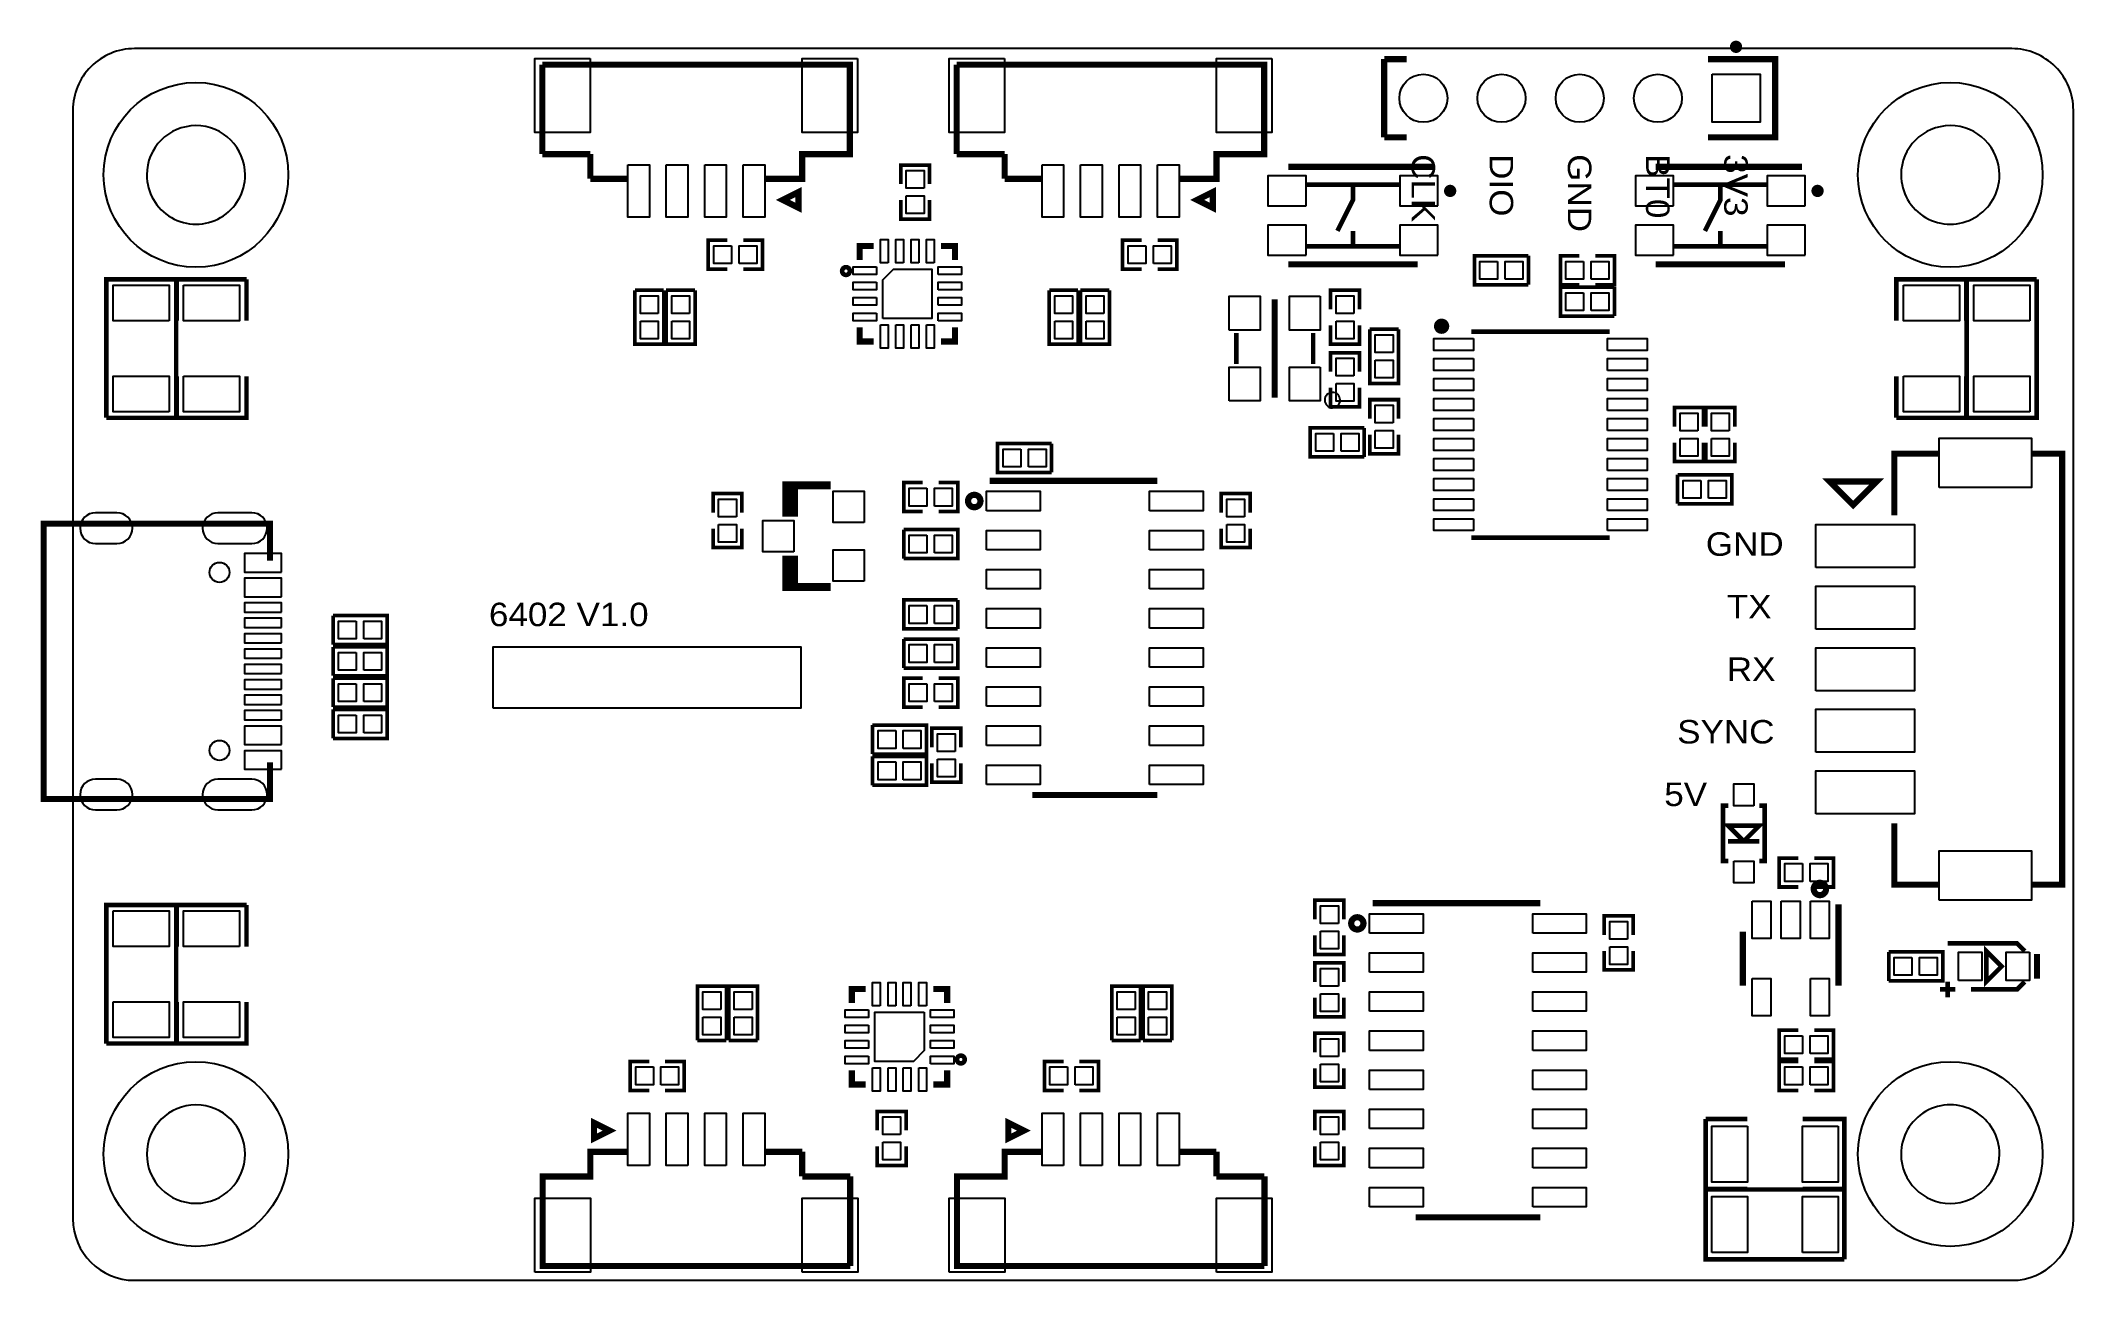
# Model space of a CAD drawing. Extents: x -5 to 61, y -4.1 to 36.2.
import ezdxf

# ---------------------------------------------------------------- set-up
doc = ezdxf.new("R2010")
doc.units = 0
for name, color, linetype in [('OUTLINE', 7, 'CONTINUOUS'), ('SILKSCREEN_BOTTOM', 230, 'CONTINUOUS'), ('SILKSCREEN_TOP', 7, 'CONTINUOUS'), ('SOLDERMASK_BOTTOM', 94, 'CONTINUOUS'), ('SOLDERMASK_TOP', 94, 'CONTINUOUS')]:
    doc.layers.add(name, color=color, linetype=linetype)

msp = doc.modelspace()

# ---------------------------------------------------------------- linework, layer by layer
at = {"layer": 'OUTLINE'}
for points in [[(-1.99898, 35.90036, 0.414351), (-3.99796, 33.89884), (-3.99796, -2.10058, 0.414048), (-1.99898, -4.09956), (59.00166, -4.09956, 0.413995), (61.00064, -2.10058), (61.00064, 33.89884, 0.414298), (59.00166, 35.90036)], [(1.6002, 31.8008, 1), (-1.59806, 31.79929, 1)], [(58.60034, 31.8008, 1), (55.4018, 31.79929, 1)], [(1.6002, 0, 1), (-1.59806, 0.00009, 1)], [(58.60034, 0, 1), (55.4018, 0.00009, 1)]]:
    msp.add_lwpolyline(points, format="xyb", close=True, dxfattribs=at)
at = {"layer": 'SILKSCREEN_BOTTOM'}
for points, const_width in [([(40.25138, 32.06496), (35.49142, 32.06496)], 0.20066), ([(52.18938, 32.06496), (47.42942, 32.06496)], 0.20066), ([(36.09086, 31.48076), (39.09314, 31.48076)], 0.14986), ([(37.592, 31.48076), (37.592, 30.98038), (37.09162, 29.97962)], 0.14986), ([(48.02886, 31.48076), (51.03114, 31.48076)], 0.14986), ([(49.53, 31.48076), (49.53, 30.98038), (49.02962, 29.97962)], 0.14986), ([(37.592, 29.47924), (37.592, 29.97962)], 0.14986), ([(49.53, 29.47924), (49.53, 29.97962)], 0.14986), ([(36.09086, 29.47924), (39.09314, 29.47924)], 0.14986), ([(48.02886, 29.47924), (51.03114, 29.47924)], 0.14986), ([(39.69258, 28.89504), (35.49142, 28.89504)], 0.20066), ([(51.63058, 28.89504), (47.42942, 28.89504)], 0.20066), ([(-4.94538, 12.72794), (-4.94538, 20.4724), (1.09474, 20.4724)], 0.20066), ([(2.40538, 19.27606), (2.40538, 20.4724), (1.09474, 20.4724)], 0.20066), ([(-3.63474, 11.5316), (-4.94538, 11.5316), (-4.94538, 12.72794)], 0.20066), ([(-3.63474, 11.5316), (2.40538, 11.5316), (2.40538, 12.72794)], 0.20066)]:
    msp.add_lwpolyline(points, dxfattribs=dict(at, const_width=const_width))
at = {"layer": 'SILKSCREEN_BOTTOM', "const_width": 0.20066}
for points in [[(40.85082, 31.2801, 0.998991), (40.6527, 31.2801, 1.00101), (40.85082, 31.2801)], [(52.78882, 31.2801, 0.998991), (52.5907, 31.2801, 1.00101), (52.78882, 31.2801)]]:
    msp.add_lwpolyline(points, format="xyb", dxfattribs=at)
at = {"layer": 'SILKSCREEN_TOP'}
for points, const_width in [([(50.1396, 35.95878, 0.999495), (49.94148, 35.96132, 1.000505), (50.1396, 35.95878)], 0.20066), ([(21.2471, 28.67914, 1.000984), (20.99564, 28.6766, 0.999017), (21.2471, 28.67914)], 0.14986), ([(40.59682, 26.8859, 1.000812), (40.35044, 26.8859, 0.999189), (40.59682, 26.8859)], 0.24892), ([(25.49144, 21.209, 1), (25.08758, 21.209, 1), (25.49144, 21.209)], 0.20066), ([(52.96662, 8.6106, 0.997014), (52.5653, 8.6106, 1.002995), (52.96662, 8.6106)], 0.20066), ([(37.9349, 7.493, 1), (37.53612, 7.493, 1), (37.9349, 7.493)], 0.20066), ([(24.97836, 3.07086, 0.998916), (24.7269, 3.0734, 1.001085), (24.97836, 3.07086)], 0.14986)]:
    msp.add_lwpolyline(points, format="xyb", dxfattribs=dict(at, const_width=const_width))
for points, const_width in [([(18.48104, 31.6738), (19.6977, 31.6738), (19.6977, 32.47644), (21.2471, 32.47644), (21.2471, 35.3822), (11.25474, 35.3822)], 0.20066), ([(11.25474, 35.3822), (11.25474, 32.47644)], 0.20066), ([(31.94304, 31.6738), (33.1597, 31.6738), (33.1597, 32.47644), (34.7091, 32.47644), (34.7091, 35.3822), (24.71674, 35.3822)], 0.20066), ([(24.71674, 35.3822), (24.71674, 32.47644)], 0.20066), ([(39.33952, 35.56), (38.61054, 35.56)], 0.20066), ([(38.61054, 35.56), (38.61054, 33.02)], 0.20066), ([(49.13122, 35.56), (51.31054, 35.56), (51.31054, 33.02), (49.13122, 33.02)], 0.20066), ([(38.61054, 33.02), (39.33952, 33.02)], 0.20066), ([(11.25474, 32.47644), (12.8143, 32.47644)], 0.20066), ([(12.8143, 32.47644), (12.8143, 31.6738)], 0.20066), ([(24.71674, 32.47644), (26.2763, 32.47644)], 0.20066), ([(26.2763, 32.47644), (26.2763, 31.6738)], 0.20066), ([(12.8143, 31.6738), (14.03096, 31.6738)], 0.20066), ([(23.8379, 31.50108), (23.8379, 32.12084), (22.8981, 32.12084), (22.8981, 31.50108)], 0.11938), ([(26.2763, 31.6738), (27.49296, 31.6738)], 0.20066), ([(19.07032, 30.988), (19.57832, 30.734), (19.57832, 31.242), (19.07032, 30.988)], 0.20066), ([(23.8379, 30.98292), (23.8379, 30.36316), (22.8981, 30.36316), (22.8981, 30.98292)], 0.11938), ([(32.53232, 30.988), (33.04032, 30.734), (33.04032, 31.242), (32.53232, 30.988)], 0.20066), ([(17.26692, 29.6799), (16.64716, 29.6799), (16.64716, 28.7401), (17.26692, 28.7401)], 0.11938), ([(17.78508, 29.6799), (18.40484, 29.6799), (18.40484, 28.7401), (17.78508, 28.7401)], 0.11938), ([(30.72892, 29.6799), (30.10916, 29.6799), (30.10916, 28.7401), (30.72892, 28.7401)], 0.11938), ([(31.24708, 29.6799), (31.86684, 29.6799), (31.86684, 28.7401), (31.24708, 28.7401)], 0.11938), ([(21.5646, 29.03474), (21.5646, 29.4894), (22.01926, 29.4894)], 0.20066), ([(24.6634, 29.03474), (24.6634, 29.4894), (24.20874, 29.4894)], 0.20066), ([(43.29684, 28.2321), (41.53916, 28.2321), (41.53916, 29.1719), (43.29684, 29.1719)], 0.11938), ([(43.29684, 28.2321), (43.29684, 29.1719)], 0.11938), ([(44.95292, 29.1719), (44.33316, 29.1719), (44.33316, 28.2321), (44.95292, 28.2321)], 0.11938), ([(45.47108, 29.1719), (46.09084, 29.1719), (46.09084, 28.2321), (45.47108, 28.2321)], 0.11938), ([(-2.91338, 23.91156), (-2.91338, 28.41244), (-0.64262, 28.41244)], 0.14986), ([(-0.64262, 28.41244), (-0.64262, 23.91156), (-2.91338, 23.91156)], 0.14986), ([(-0.62738, 27.06116), (-0.62738, 28.41244), (1.64338, 28.41244)], 0.14986), ([(1.64338, 27.06116), (1.64338, 28.41244)], 0.14986), ([(55.25262, 27.06116), (55.25262, 28.41244), (57.52338, 28.41244)], 0.14986), ([(57.52338, 27.06116), (57.52338, 28.41244)], 0.14986), ([(57.53862, 23.91156), (57.53862, 28.41244), (59.80938, 28.41244)], 0.14986), ([(59.80938, 28.41244), (59.80938, 23.91156), (57.53862, 23.91156)], 0.14986), ([(15.2019, 28.05684), (14.2621, 28.05684)], 0.11938), ([(15.2019, 28.05684), (15.2019, 26.29916), (14.2621, 26.29916), (14.2621, 28.05684)], 0.11938), ([(16.2179, 28.05684), (15.2781, 28.05684)], 0.11938), ([(16.2179, 28.05684), (16.2179, 26.29916), (15.2781, 26.29916), (15.2781, 28.05684)], 0.11938), ([(28.6639, 28.05684), (27.7241, 28.05684)], 0.11938), ([(28.6639, 28.05684), (28.6639, 26.29916), (27.7241, 26.29916), (27.7241, 28.05684)], 0.11938), ([(29.6799, 28.05684), (28.7401, 28.05684)], 0.11938), ([(29.6799, 28.05684), (29.6799, 26.29916), (28.7401, 26.29916), (28.7401, 28.05684)], 0.11938), ([(35.052, 27.7622), (35.052, 24.5618)], 0.20066), ([(37.8079, 27.43708), (37.8079, 28.05684), (36.8681, 28.05684), (36.8681, 27.43708)], 0.11938), ([(46.09084, 27.2161), (44.33316, 27.2161), (44.33316, 28.1559), (46.09084, 28.1559)], 0.11938), ([(46.09084, 27.2161), (46.09084, 28.1559)], 0.11938), ([(21.5646, 26.84526), (21.5646, 26.3906), (22.01926, 26.3906)], 0.20066), ([(24.6634, 26.84526), (24.6634, 26.3906), (24.20874, 26.3906)], 0.20066), ([(33.80232, 25.66162), (33.80232, 26.66238)], 0.14986), ([(36.30168, 25.66162), (36.30168, 26.66238)], 0.14986), ([(37.8079, 26.91892), (37.8079, 26.29916), (36.8681, 26.29916), (36.8681, 26.91892)], 0.11938), ([(39.0779, 26.78684), (38.1381, 26.78684)], 0.11938), ([(39.0779, 26.78684), (39.0779, 25.02916), (38.1381, 25.02916), (38.1381, 26.78684)], 0.11938), ([(41.43756, 26.71318), (45.93844, 26.71318)], 0.14986), ([(36.8681, 25.40508), (36.8681, 26.02484), (37.8079, 26.02484), (37.8079, 25.40508)], 0.11938), ([(1.64338, 25.26284), (1.64338, 23.91156), (-0.62738, 23.91156)], 0.14986), ([(-0.62738, 25.26284), (-0.62738, 23.91156)], 0.14986), ([(57.52338, 25.26284), (57.52338, 23.91156), (55.25262, 23.91156)], 0.14986), ([(55.25262, 25.26284), (55.25262, 23.91156)], 0.14986), ([(36.8681, 24.88692), (36.8681, 24.26716), (37.8079, 24.26716), (37.8079, 24.88692)], 0.11938), ([(39.0779, 23.88108), (39.0779, 24.50084), (38.1381, 24.50084), (38.1381, 23.88108)], 0.11938), ([(48.0441, 23.62708), (48.0441, 24.24684), (48.9839, 24.24684), (48.9839, 23.62708)], 0.11938), ([(49.0601, 23.62708), (49.0601, 24.24684), (49.9999, 24.24684), (49.9999, 23.62708)], 0.11938), ([(27.80284, 22.1361), (26.04516, 22.1361), (26.04516, 23.0759), (27.80284, 23.0759)], 0.11938), ([(27.80284, 22.1361), (27.80284, 23.0759)], 0.11938), ([(37.96284, 22.6441), (36.20516, 22.6441), (36.20516, 23.5839), (37.96284, 23.5839)], 0.11938), ([(37.96284, 22.6441), (37.96284, 23.5839)], 0.11938), ([(39.0779, 23.36292), (39.0779, 22.74316), (38.1381, 22.74316), (38.1381, 23.36292)], 0.11938), ([(48.0441, 23.10892), (48.0441, 22.48916), (48.9839, 22.48916), (48.9839, 23.10892)], 0.11938), ([(49.0601, 23.10892), (49.0601, 22.48916), (49.9999, 22.48916), (49.9999, 23.10892)], 0.11938), ([(56.63692, 22.74824), (55.18658, 22.74824), (55.18658, 20.74926)], 0.20066), ([(59.63666, 8.74776), (60.63742, 8.74776), (60.63742, 22.74824), (59.63666, 22.74824)], 0.20066), ([(19.431, 21.717), (19.431, 20.828), (19.177, 20.828), (19.177, 21.717), (20.6248, 21.717)], 0.254), ([(23.61692, 21.8059), (22.99716, 21.8059), (22.99716, 20.8661), (23.61692, 20.8661)], 0.11938), ([(24.13508, 21.8059), (24.75484, 21.8059), (24.75484, 20.8661), (24.13508, 20.8661)], 0.11938), ([(25.79116, 21.86432), (31.23946, 21.86432)], 0.20066), ([(48.14316, 22.0599), (48.14316, 21.1201)], 0.11938), ([(48.14316, 22.0599), (49.90084, 22.0599), (49.90084, 21.1201), (48.14316, 21.1201)], 0.11938), ([(53.848, 21.082), (54.61, 21.844), (53.086, 21.844), (53.848, 21.082)], 0.20066), ([(17.7419, 20.83308), (17.7419, 21.45284), (16.8021, 21.45284), (16.8021, 20.83308)], 0.11938), ([(33.3121, 20.83308), (33.3121, 21.45284), (34.2519, 21.45284), (34.2519, 20.83308)], 0.11938), ([(17.7419, 20.31492), (17.7419, 19.69516), (16.8021, 19.69516), (16.8021, 20.31492)], 0.11938), ([(22.99716, 20.2819), (22.99716, 19.3421)], 0.11938), ([(22.99716, 20.2819), (24.75484, 20.2819), (24.75484, 19.3421), (22.99716, 19.3421)], 0.11938), ([(33.3121, 20.31492), (33.3121, 19.69516), (34.2519, 19.69516), (34.2519, 20.31492)], 0.11938), ([(41.43756, 20.02282), (45.93844, 20.02282)], 0.14986), ([(19.431, 18.415), (19.431, 19.304), (19.177, 19.304), (19.177, 18.415), (20.6248, 18.415)], 0.254), ([(24.75484, 17.0561), (22.99716, 17.0561), (22.99716, 17.9959), (24.75484, 17.9959)], 0.11938), ([(24.75484, 17.0561), (24.75484, 17.9959)], 0.11938), ([(4.45516, 17.4879), (4.45516, 16.5481)], 0.11938), ([(4.45516, 17.4879), (6.21284, 17.4879), (6.21284, 16.5481), (4.45516, 16.5481)], 0.11938), ([(4.45516, 16.4719), (4.45516, 15.5321)], 0.11938), ([(4.45516, 16.4719), (6.21284, 16.4719), (6.21284, 15.5321), (4.45516, 15.5321)], 0.11938), ([(22.99716, 16.7259), (22.99716, 15.7861)], 0.11938), ([(22.99716, 16.7259), (24.75484, 16.7259), (24.75484, 15.7861), (22.99716, 15.7861)], 0.11938), ([(4.45516, 15.4559), (4.45516, 14.5161)], 0.11938), ([(4.45516, 15.4559), (6.21284, 15.4559), (6.21284, 14.5161), (4.45516, 14.5161)], 0.11938), ([(23.61692, 15.4559), (22.99716, 15.4559), (22.99716, 14.5161), (23.61692, 14.5161)], 0.11938), ([(24.13508, 15.4559), (24.75484, 15.4559), (24.75484, 14.5161), (24.13508, 14.5161)], 0.11938), ([(4.45516, 14.4399), (4.45516, 13.5001)], 0.11938), ([(4.45516, 14.4399), (6.21284, 14.4399), (6.21284, 13.5001), (4.45516, 13.5001)], 0.11938), ([(21.98116, 13.9319), (21.98116, 12.9921)], 0.11938), ([(21.98116, 13.9319), (23.73884, 13.9319), (23.73884, 12.9921), (21.98116, 12.9921)], 0.11938), ([(23.9141, 13.21308), (23.9141, 13.83284), (24.8539, 13.83284), (24.8539, 13.21308)], 0.11938), ([(21.98116, 12.9159), (21.98116, 11.9761)], 0.11938), ([(21.98116, 12.9159), (23.73884, 12.9159), (23.73884, 11.9761), (21.98116, 11.9761)], 0.11938), ([(23.9141, 12.69492), (23.9141, 12.07516), (24.8539, 12.07516), (24.8539, 12.69492)], 0.11938), ([(27.18054, 11.66368), (31.23946, 11.66368)], 0.20066), ([(49.78654, 11.31316), (49.61636, 11.31316), (49.61636, 9.51484), (49.78654, 9.51484)], 0.14986), ([(50.79746, 11.31316), (50.96764, 11.31316), (50.96764, 9.51484), (50.79746, 9.51484)], 0.14986), ([(50.8, 10.16), (50.292, 10.16), (49.784, 10.668), (50.8, 10.668), (50.292, 10.16), (49.784, 10.16)], 0.14986), ([(55.18658, 10.74674), (55.18658, 8.74776), (56.63692, 8.74776)], 0.20066), ([(52.06492, 9.6139), (51.44516, 9.6139), (51.44516, 8.6741), (52.06492, 8.6741)], 0.11938), ([(52.58308, 9.6139), (53.20284, 9.6139), (53.20284, 8.6741), (52.58308, 8.6741)], 0.11938), ([(-0.64262, 8.09244), (-0.64262, 3.59156), (-2.91338, 3.59156)], 0.14986), ([(-2.91338, 3.59156), (-2.91338, 8.09244), (-0.64262, 8.09244)], 0.14986), ([(-0.62738, 6.74116), (-0.62738, 8.09244), (1.64338, 8.09244)], 0.14986), ([(1.64338, 6.74116), (1.64338, 8.09244)], 0.14986), ([(36.3601, 7.62508), (36.3601, 8.24484), (37.2999, 8.24484), (37.2999, 7.62508)], 0.11938), ([(38.23716, 8.14832), (43.68546, 8.14832)], 0.20066), ([(53.37048, 8.11022), (53.37048, 5.47116)], 0.20066), ([(45.7581, 7.11708), (45.7581, 7.73684), (46.6979, 7.73684), (46.6979, 7.11708)], 0.11938), ([(50.26152, 7.22884), (50.26152, 5.47116)], 0.20066), ([(36.3601, 7.10692), (36.3601, 6.48716), (37.2999, 6.48716), (37.2999, 7.10692)], 0.11938), ([(45.7581, 6.59892), (45.7581, 5.97916), (46.6979, 5.97916), (46.6979, 6.59892)], 0.11938), ([(55.00116, 6.5659), (55.00116, 5.6261)], 0.11938), ([(55.00116, 6.5659), (56.75884, 6.5659), (56.75884, 5.6261), (55.00116, 5.6261)], 0.11938), ([(56.91886, 6.8453), (59.1693, 6.8453), (59.42076, 6.59638)], 0.14986), ([(58.66892, 6.096), (58.17108, 5.59562), (58.17108, 6.59638), (58.66892, 6.096)], 0.14986), ([(36.3601, 5.59308), (36.3601, 6.21284), (37.2999, 6.21284), (37.2999, 5.59308)], 0.11938), ([(59.82208, 6.49478), (59.82208, 5.69722)], 0.20066), ([(16.2941, 3.69316), (16.2941, 5.45084), (17.2339, 5.45084), (17.2339, 3.69316)], 0.11938), ([(17.3101, 3.69316), (17.3101, 5.45084), (18.2499, 5.45084), (18.2499, 3.69316)], 0.11938), ([(21.3106, 4.90474), (21.3106, 5.3594), (21.76526, 5.3594)], 0.20066), ([(24.4094, 4.90474), (24.4094, 5.3594), (23.95474, 5.3594)], 0.20066), ([(29.7561, 3.69316), (29.7561, 5.45084), (30.6959, 5.45084), (30.6959, 3.69316)], 0.11938), ([(30.7721, 3.69316), (30.7721, 5.45084), (31.7119, 5.45084), (31.7119, 3.69316)], 0.11938), ([(57.17032, 5.3467), (56.66994, 5.3467)], 0.14986), ([(56.91886, 5.59562), (56.91886, 5.09524)], 0.14986), ([(59.42076, 5.59562), (59.1693, 5.3467), (57.6707, 5.3467)], 0.14986), ([(1.64338, 4.94284), (1.64338, 3.59156), (-0.62738, 3.59156)], 0.14986), ([(-0.62738, 4.94284), (-0.62738, 3.59156)], 0.14986), ([(36.3601, 5.07492), (36.3601, 4.45516), (37.2999, 4.45516), (37.2999, 5.07492)], 0.11938), ([(36.3601, 3.30708), (36.3601, 3.92684), (37.2999, 3.92684), (37.2999, 3.30708)], 0.11938), ([(52.06492, 4.0259), (51.44516, 4.0259), (51.44516, 3.0861), (52.06492, 3.0861)], 0.11938), ([(52.58308, 4.0259), (53.20284, 4.0259), (53.20284, 3.0861), (52.58308, 3.0861)], 0.11938), ([(16.2941, 3.69316), (17.2339, 3.69316)], 0.11938), ([(17.3101, 3.69316), (18.2499, 3.69316)], 0.11938), ([(29.7561, 3.69316), (30.6959, 3.69316)], 0.11938), ([(30.7721, 3.69316), (31.7119, 3.69316)], 0.11938), ([(14.72692, 2.0701), (14.10716, 2.0701), (14.10716, 3.0099), (14.72692, 3.0099)], 0.11938), ([(15.24508, 2.0701), (15.86484, 2.0701), (15.86484, 3.0099), (15.24508, 3.0099)], 0.11938), ([(21.3106, 2.71526), (21.3106, 2.2606), (21.76526, 2.2606)], 0.20066), ([(24.4094, 2.71526), (24.4094, 2.2606), (23.95474, 2.2606)], 0.20066), ([(28.18892, 2.0701), (27.56916, 2.0701), (27.56916, 3.0099), (28.18892, 3.0099)], 0.11938), ([(28.70708, 2.0701), (29.32684, 2.0701), (29.32684, 3.0099), (28.70708, 3.0099)], 0.11938), ([(36.3601, 2.78892), (36.3601, 2.16916), (37.2999, 2.16916), (37.2999, 2.78892)], 0.11938), ([(52.06492, 3.0099), (51.44516, 3.0099), (51.44516, 2.0701), (52.06492, 2.0701)], 0.11938), ([(52.58308, 3.0099), (53.20284, 3.0099), (53.20284, 2.0701), (52.58308, 2.0701)], 0.11938), ([(22.1361, 0.76708), (22.1361, 1.38684), (23.0759, 1.38684), (23.0759, 0.76708)], 0.11938), ([(36.3601, 0.76708), (36.3601, 1.38684), (37.2999, 1.38684), (37.2999, 0.76708)], 0.11938), ([(13.44168, 0.762), (12.93368, 1.016), (12.93368, 0.508), (13.44168, 0.762)], 0.20066), ([(26.90368, 0.762), (26.39568, 1.016), (26.39568, 0.508), (26.90368, 0.762)], 0.20066), ([(50.40884, -1.13538), (49.05756, -1.13538), (49.05756, 1.13538)], 0.14986), ([(50.40884, 1.13538), (49.05756, 1.13538)], 0.14986), ([(52.20716, 1.13538), (53.55844, 1.13538), (53.55844, -1.13538)], 0.14986), ([(14.03096, 0.0762), (12.8143, 0.0762), (12.8143, -0.72644), (11.2649, -0.72644), (11.2649, -3.6322), (21.25726, -3.6322)], 0.20066), ([(19.6977, 0.0762), (18.48104, 0.0762)], 0.20066), ([(19.6977, -0.72644), (19.6977, 0.0762)], 0.20066), ([(22.1361, 0.24892), (22.1361, -0.37084), (23.0759, -0.37084), (23.0759, 0.24892)], 0.11938), ([(27.49296, 0.0762), (26.2763, 0.0762), (26.2763, -0.72644), (24.7269, -0.72644), (24.7269, -3.6322), (34.71926, -3.6322)], 0.20066), ([(33.1597, 0.0762), (31.94304, 0.0762)], 0.20066), ([(33.1597, -0.72644), (33.1597, 0.0762)], 0.20066), ([(36.3601, 0.24892), (36.3601, -0.37084), (37.2999, -0.37084), (37.2999, 0.24892)], 0.11938), ([(21.25726, -0.72644), (19.6977, -0.72644)], 0.20066), ([(21.25726, -3.6322), (21.25726, -0.72644)], 0.20066), ([(34.71926, -0.72644), (33.1597, -0.72644)], 0.20066), ([(34.71926, -3.6322), (34.71926, -0.72644)], 0.20066), ([(49.05756, -1.15062), (53.55844, -1.15062), (53.55844, -3.42138)], 0.14986), ([(53.55844, -3.42138), (49.05756, -3.42138), (49.05756, -1.15062)], 0.14986), ([(52.20716, -1.13538), (53.55844, -1.13538)], 0.14986), ([(39.62654, -2.05232), (43.68546, -2.05232)], 0.20066)]:
    msp.add_lwpolyline(points, dxfattribs=dict(at, const_width=const_width))
msp.add_lwpolyline([(37.17798, 24.48814, 1), (36.67602, 24.48586, 1)], format="xyb", close=True, dxfattribs=at)
msp.add_lwpolyline([(9.652, 14.478), (9.652, 16.47698), (19.65198, 16.47698), (19.65198, 14.478)], close=True, dxfattribs=at)
at = {"layer": 'SOLDERMASK_BOTTOM'}
for points in [[(49.26076, 35.06978), (50.82032, 35.06978), (50.82032, 33.51022), (49.26076, 33.51022)], [(36.07054, 30.79496), (36.07054, 31.76524), (34.83102, 31.76524), (34.83102, 30.79496)], [(40.35298, 30.79496), (40.35298, 31.76524), (39.11346, 31.76524), (39.11346, 30.79496)], [(48.00854, 30.79496), (48.00854, 31.76524), (46.76902, 31.76524), (46.76902, 30.79496)], [(52.29098, 30.79496), (52.29098, 31.76524), (51.05146, 31.76524), (51.05146, 30.79496)], [(36.07054, 29.19476), (36.07054, 30.16504), (34.83102, 30.16504), (34.83102, 29.19476)], [(40.35298, 29.19476), (40.35298, 30.16504), (39.11346, 30.16504), (39.11346, 29.19476)], [(48.00854, 29.19476), (48.00854, 30.16504), (46.76902, 30.16504), (46.76902, 29.19476)], [(52.29098, 29.19476), (52.29098, 30.16504), (51.05146, 30.16504), (51.05146, 29.19476)], [(2.77876, 18.90268), (2.77876, 19.50212), (1.57988, 19.50212), (1.57988, 18.90268)], [(2.77876, 18.10258), (2.77876, 18.70202), (1.57988, 18.70202), (1.57988, 18.10258)], [(2.77876, 17.6022), (2.77876, 17.90192), (1.57988, 17.90192), (1.57988, 17.6022)], [(2.77876, 17.10182), (2.77876, 17.40154), (1.57988, 17.40154), (1.57988, 17.10182)], [(2.77876, 16.60144), (2.77876, 16.90116), (1.57988, 16.90116), (1.57988, 16.60144)], [(2.77876, 16.10106), (2.77876, 16.40078), (1.57988, 16.40078), (1.57988, 16.10106)], [(2.77876, 15.60322), (2.77876, 15.90294), (1.57988, 15.90294), (1.57988, 15.60322)], [(2.77876, 15.10284), (2.77876, 15.40256), (1.57988, 15.40256), (1.57988, 15.10284)], [(2.77876, 14.60246), (2.77876, 14.90218), (1.57988, 14.90218), (1.57988, 14.60246)], [(2.77876, 14.10208), (2.77876, 14.4018), (1.57988, 14.4018), (1.57988, 14.10208)], [(2.77876, 13.30198), (2.77876, 13.90142), (1.57988, 13.90142), (1.57988, 13.30198)], [(2.77876, 12.50188), (2.77876, 13.10132), (1.57988, 13.10132), (1.57988, 12.50188)]]:
    msp.add_lwpolyline(points, close=True, dxfattribs=at)
for points in [[(-3.26517, 19.82724), (-2.56667, 19.82724, 1), (-2.56667, 20.828), (-3.26517, 20.828, 1)], [(0.71501, 19.82724), (1.81483, 19.82724, 1), (1.81483, 20.828), (0.71501, 20.828, 1)], [(-2.56667, 12.17676), (-3.26517, 12.17676, 1), (-3.26517, 11.176), (-2.56667, 11.176, 1)], [(1.81483, 12.17676), (0.71501, 12.17676, 1), (0.71501, 11.176), (1.81483, 11.176, 1)]]:
    msp.add_lwpolyline(points, format="xyb", close=True, dxfattribs=at)
for centre, radius in [((39.88054, 34.29), 0.77978), ((42.42054, 34.29), 0.77978), ((44.96054, 34.29), 0.77978), ((47.50054, 34.29), 0.77978), ((0, 31.8008), 2.99974), ((57.00014, 31.8008), 2.99974), ((0.76454, 18.89252), 0.32512), ((0.76454, 13.11148), 0.32512), ((0, 0), 2.99974), ((57.00014, 0), 2.99974)]:
    msp.add_circle(centre, radius, dxfattribs=at)
at = {"layer": 'SOLDERMASK_TOP'}
for points in [[(12.81049, 35.58159), (12.81049, 33.18129), (11.00963, 33.18129), (11.00963, 35.58159)], [(21.49475, 35.58159), (21.49475, 33.18129), (19.69389, 33.18129), (19.69389, 35.58159)], [(26.27249, 35.58159), (26.27249, 33.18129), (24.47163, 33.18129), (24.47163, 35.58159)], [(34.95675, 35.58159), (34.95675, 33.18129), (33.15589, 33.18129), (33.15589, 35.58159)], [(49.26076, 35.06978), (50.82032, 35.06978), (50.82032, 33.51022), (49.26076, 33.51022)], [(14.03096, 32.12465), (14.732, 32.12465), (14.732, 30.42539), (14.03096, 30.42539)], [(15.28064, 32.12465), (15.98168, 32.12465), (15.98168, 30.42539), (15.28064, 30.42539)], [(16.53032, 32.12465), (17.23136, 32.12465), (17.23136, 30.42539), (16.53032, 30.42539)], [(17.78, 32.12465), (18.48104, 32.12465), (18.48104, 30.42539), (17.78, 30.42539)], [(23.65756, 31.36646), (23.07844, 31.36646), (23.07844, 31.9405), (23.65756, 31.9405)], [(27.49296, 32.12465), (28.194, 32.12465), (28.194, 30.42539), (27.49296, 30.42539)], [(28.74264, 32.12465), (29.44368, 32.12465), (29.44368, 30.42539), (28.74264, 30.42539)], [(29.99232, 32.12465), (30.69336, 32.12465), (30.69336, 30.42539), (29.99232, 30.42539)], [(31.242, 32.12465), (31.94304, 32.12465), (31.94304, 30.42539), (31.242, 30.42539)], [(23.07844, 31.11754), (23.65756, 31.11754), (23.65756, 30.5435), (23.07844, 30.5435)], [(17.40154, 29.49956), (17.40154, 28.92044), (16.8275, 28.92044), (16.8275, 29.49956)], [(17.65046, 28.92044), (17.65046, 29.49956), (18.2245, 29.49956), (18.2245, 28.92044)], [(22.48916, 28.94457), (22.24024, 28.94457), (22.24024, 29.70403), (22.48916, 29.70403)], [(22.98954, 28.94457), (22.74062, 28.94457), (22.74062, 29.70403), (22.98954, 29.70403)], [(23.48738, 28.94457), (23.23846, 28.94457), (23.23846, 29.70403), (23.48738, 29.70403)], [(23.98776, 28.94457), (23.73884, 28.94457), (23.73884, 29.70403), (23.98776, 29.70403)], [(30.86354, 29.49956), (30.86354, 28.92044), (30.2895, 28.92044), (30.2895, 29.49956)], [(31.11246, 28.92044), (31.11246, 29.49956), (31.6865, 29.49956), (31.6865, 28.92044)], [(22.10943, 28.81376), (22.10943, 28.56484), (21.34997, 28.56484), (21.34997, 28.81376)], [(22.3139, 27.1399), (22.3139, 28.38958), (22.66442, 28.7401), (23.9141, 28.7401), (23.9141, 27.1399)], [(24.1173, 28.56484), (24.1173, 28.81376), (24.87676, 28.81376), (24.87676, 28.56484)], [(42.29354, 28.99156), (42.29354, 28.41244), (41.7195, 28.41244), (41.7195, 28.99156)], [(42.54246, 28.41244), (42.54246, 28.99156), (43.1165, 28.99156), (43.1165, 28.41244)], [(45.08754, 28.99156), (45.08754, 28.41244), (44.5135, 28.41244), (44.5135, 28.99156)], [(45.33646, 28.41244), (45.33646, 28.99156), (45.9105, 28.99156), (45.9105, 28.41244)], [(-0.86741, 27.05735), (-2.68859, 27.05735), (-2.68859, 28.21813), (-0.86741, 28.21813)], [(-0.40259, 28.21813), (1.41859, 28.21813), (1.41859, 27.05735), (-0.40259, 27.05735)], [(15.02156, 27.30246), (14.44244, 27.30246), (14.44244, 27.8765), (15.02156, 27.8765)], [(16.03756, 27.30246), (15.45844, 27.30246), (15.45844, 27.8765), (16.03756, 27.8765)], [(22.10943, 28.31338), (22.10943, 28.06446), (21.34997, 28.06446), (21.34997, 28.31338)], [(22.10943, 27.81554), (22.10943, 27.56662), (21.34997, 27.56662), (21.34997, 27.81554)], [(24.1173, 28.06446), (24.1173, 28.31338), (24.87676, 28.31338), (24.87676, 28.06446)], [(24.1173, 27.56662), (24.1173, 27.81554), (24.87676, 27.81554), (24.87676, 27.56662)], [(28.48356, 27.30246), (27.90444, 27.30246), (27.90444, 27.8765), (28.48356, 27.8765)], [(29.49956, 27.30246), (28.92044, 27.30246), (28.92044, 27.8765), (29.49956, 27.8765)], [(33.57626, 26.76144), (33.57626, 27.86126), (34.57702, 27.86126), (34.57702, 26.76144)], [(36.52774, 27.86253), (36.52774, 26.76271), (35.52698, 26.76271), (35.52698, 27.86253)], [(37.62756, 27.30246), (37.04844, 27.30246), (37.04844, 27.8765), (37.62756, 27.8765)], [(45.08754, 27.97556), (45.08754, 27.39644), (44.5135, 27.39644), (44.5135, 27.97556)], [(45.33646, 27.39644), (45.33646, 27.97556), (45.9105, 27.97556), (45.9105, 27.39644)], [(55.47741, 28.21813), (57.29859, 28.21813), (57.29859, 27.05735), (55.47741, 27.05735)], [(59.58459, 27.05735), (57.76341, 27.05735), (57.76341, 28.21813), (59.58459, 28.21813)], [(22.10943, 27.31516), (22.10943, 27.06624), (21.34997, 27.06624), (21.34997, 27.31516)], [(24.1173, 27.06624), (24.1173, 27.31516), (24.87676, 27.31516), (24.87676, 27.06624)], [(14.44244, 27.05354), (15.02156, 27.05354), (15.02156, 26.4795), (14.44244, 26.4795)], [(15.45844, 27.05354), (16.03756, 27.05354), (16.03756, 26.4795), (15.45844, 26.4795)], [(22.24024, 26.93543), (22.48916, 26.93543), (22.48916, 26.17597), (22.24024, 26.17597)], [(22.74062, 26.93543), (22.98954, 26.93543), (22.98954, 26.17597), (22.74062, 26.17597)], [(23.23846, 26.93543), (23.48738, 26.93543), (23.48738, 26.17597), (23.23846, 26.17597)], [(23.73884, 26.93543), (23.98776, 26.93543), (23.98776, 26.17597), (23.73884, 26.17597)], [(27.90444, 27.05354), (28.48356, 27.05354), (28.48356, 26.4795), (27.90444, 26.4795)], [(28.92044, 27.05354), (29.49956, 27.05354), (29.49956, 26.4795), (28.92044, 26.4795)], [(37.04844, 27.05354), (37.62756, 27.05354), (37.62756, 26.4795), (37.04844, 26.4795)], [(38.89756, 26.03246), (38.31844, 26.03246), (38.31844, 26.6065), (38.89756, 26.6065)], [(41.50995, 26.48712), (41.50995, 26.10104), (40.22217, 26.10104), (40.22217, 26.48712)], [(45.86478, 26.10104), (45.86478, 26.48712), (47.15256, 26.48712), (47.15256, 26.10104)], [(37.62756, 25.27046), (37.04844, 25.27046), (37.04844, 25.8445), (37.62756, 25.8445)], [(38.31844, 25.78354), (38.89756, 25.78354), (38.89756, 25.2095), (38.31844, 25.2095)], [(41.50995, 25.83688), (41.50995, 25.4508), (40.22217, 25.4508), (40.22217, 25.83688)], [(45.86478, 25.4508), (45.86478, 25.83688), (47.15256, 25.83688), (47.15256, 25.4508)], [(-0.86741, 24.10587), (-2.68859, 24.10587), (-2.68859, 25.26665), (-0.86741, 25.26665)], [(-0.40259, 25.26665), (1.41859, 25.26665), (1.41859, 24.10587), (-0.40259, 24.10587)], [(33.57626, 24.4602), (33.57626, 25.56002), (34.57702, 25.56002), (34.57702, 24.4602)], [(36.52774, 25.56129), (36.52774, 24.46147), (35.52698, 24.46147), (35.52698, 25.56129)], [(41.50995, 25.18664), (41.50995, 24.80056), (40.22217, 24.80056), (40.22217, 25.18664)], [(45.86478, 24.80056), (45.86478, 25.18664), (47.15256, 25.18664), (47.15256, 24.80056)], [(55.47741, 25.26665), (57.29859, 25.26665), (57.29859, 24.10587), (55.47741, 24.10587)], [(59.58459, 24.10587), (57.76341, 24.10587), (57.76341, 25.26665), (59.58459, 25.26665)], [(37.04844, 25.02154), (37.62756, 25.02154), (37.62756, 24.4475), (37.04844, 24.4475)], [(41.50995, 24.5364), (41.50995, 24.15032), (40.22217, 24.15032), (40.22217, 24.5364)], [(45.86478, 24.15032), (45.86478, 24.5364), (47.15256, 24.5364), (47.15256, 24.15032)], [(38.89756, 23.74646), (38.31844, 23.74646), (38.31844, 24.3205), (38.89756, 24.3205)], [(41.50995, 23.88616), (41.50995, 23.50008), (40.22217, 23.50008), (40.22217, 23.88616)], [(45.86478, 23.50008), (45.86478, 23.88616), (47.15256, 23.88616), (47.15256, 23.50008)], [(48.80356, 23.49246), (48.22444, 23.49246), (48.22444, 24.0665), (48.80356, 24.0665)], [(49.81956, 23.49246), (49.24044, 23.49246), (49.24044, 24.0665), (49.81956, 24.0665)], [(36.95954, 23.40356), (36.95954, 22.82444), (36.3855, 22.82444), (36.3855, 23.40356)], [(37.20846, 22.82444), (37.20846, 23.40356), (37.7825, 23.40356), (37.7825, 22.82444)], [(38.31844, 23.49754), (38.89756, 23.49754), (38.89756, 22.9235), (38.31844, 22.9235)], [(41.50995, 23.23592), (41.50995, 22.84984), (40.22217, 22.84984), (40.22217, 23.23592)], [(45.86478, 22.84984), (45.86478, 23.23592), (47.15256, 23.23592), (47.15256, 22.84984)], [(48.22444, 23.24354), (48.80356, 23.24354), (48.80356, 22.6695), (48.22444, 22.6695)], [(49.24044, 23.24354), (49.81956, 23.24354), (49.81956, 22.6695), (49.24044, 22.6695)], [(56.63692, 21.64842), (56.63692, 23.24862), (59.63666, 23.24862), (59.63666, 21.64842)], [(26.79954, 22.89556), (26.79954, 22.31644), (26.2255, 22.31644), (26.2255, 22.89556)], [(27.04846, 22.31644), (27.04846, 22.89556), (27.6225, 22.89556), (27.6225, 22.31644)], [(41.50995, 22.58568), (41.50995, 22.1996), (40.22217, 22.1996), (40.22217, 22.58568)], [(45.86478, 22.1996), (45.86478, 22.58568), (47.15256, 22.58568), (47.15256, 22.1996)], [(41.50995, 21.93544), (41.50995, 21.54936), (40.22217, 21.54936), (40.22217, 21.93544)], [(45.86478, 21.54936), (45.86478, 21.93544), (47.15256, 21.93544), (47.15256, 21.54936)], [(48.89754, 21.87956), (48.89754, 21.30044), (48.3235, 21.30044), (48.3235, 21.87956)], [(49.14646, 21.30044), (49.14646, 21.87956), (49.7205, 21.87956), (49.7205, 21.30044)], [(17.56156, 20.69846), (16.98244, 20.69846), (16.98244, 21.2725), (17.56156, 21.2725)], [(21.717, 20.5105), (20.701, 20.5105), (20.701, 21.5265), (21.717, 21.5265)], [(23.75154, 21.62556), (23.75154, 21.04644), (23.1775, 21.04644), (23.1775, 21.62556)], [(24.00046, 21.04644), (24.00046, 21.62556), (24.5745, 21.62556), (24.5745, 21.04644)], [(25.68956, 20.89404), (25.68956, 21.52396), (27.42946, 21.52396), (27.42946, 20.89404)], [(30.988, 20.89404), (30.988, 21.52396), (32.7279, 21.52396), (32.7279, 20.89404)], [(34.07156, 20.69846), (33.49244, 20.69846), (33.49244, 21.2725), (34.07156, 21.2725)], [(41.50995, 21.2852), (41.50995, 20.89912), (40.22217, 20.89912), (40.22217, 21.2852)], [(45.86478, 20.89912), (45.86478, 21.2852), (47.15256, 21.2852), (47.15256, 20.89912)], [(19.431, 19.558), (18.415, 19.558), (18.415, 20.574), (19.431, 20.574)], [(41.50995, 20.63496), (41.50995, 20.24888), (40.22217, 20.24888), (40.22217, 20.63496)], [(45.86478, 20.24888), (45.86478, 20.63496), (47.15256, 20.63496), (47.15256, 20.24888)], [(16.98244, 20.44954), (17.56156, 20.44954), (17.56156, 19.8755), (16.98244, 19.8755)], [(23.75154, 20.10156), (23.75154, 19.52244), (23.1775, 19.52244), (23.1775, 20.10156)], [(24.00046, 19.52244), (24.00046, 20.10156), (24.5745, 20.10156), (24.5745, 19.52244)], [(25.68956, 19.62404), (25.68956, 20.25396), (27.42946, 20.25396), (27.42946, 19.62404)], [(30.988, 19.62404), (30.988, 20.25396), (32.7279, 20.25396), (32.7279, 19.62404)], [(33.49244, 20.44954), (34.07156, 20.44954), (34.07156, 19.8755), (33.49244, 19.8755)], [(52.63642, 19.04746), (52.63642, 20.447), (55.83682, 20.447), (55.83682, 19.04746)], [(21.717, 18.6055), (20.701, 18.6055), (20.701, 19.6215), (21.717, 19.6215)], [(25.68956, 18.35404), (25.68956, 18.98396), (27.42946, 18.98396), (27.42946, 18.35404)], [(30.988, 18.35404), (30.988, 18.98396), (32.7279, 18.98396), (32.7279, 18.35404)], [(52.63642, 17.04594), (52.63642, 18.44548), (55.83682, 18.44548), (55.83682, 17.04594)], [(5.20954, 17.30756), (5.20954, 16.72844), (4.6355, 16.72844), (4.6355, 17.30756)], [(5.45846, 16.72844), (5.45846, 17.30756), (6.0325, 17.30756), (6.0325, 16.72844)], [(23.75154, 17.81556), (23.75154, 17.23644), (23.1775, 17.23644), (23.1775, 17.81556)], [(24.00046, 17.23644), (24.00046, 17.81556), (24.5745, 17.81556), (24.5745, 17.23644)], [(25.68956, 17.08404), (25.68956, 17.71396), (27.42946, 17.71396), (27.42946, 17.08404)], [(30.988, 17.08404), (30.988, 17.71396), (32.7279, 17.71396), (32.7279, 17.08404)], [(23.75154, 16.54556), (23.75154, 15.96644), (23.1775, 15.96644), (23.1775, 16.54556)], [(24.00046, 15.96644), (24.00046, 16.54556), (24.5745, 16.54556), (24.5745, 15.96644)], [(5.20954, 16.29156), (5.20954, 15.71244), (4.6355, 15.71244), (4.6355, 16.29156)], [(5.45846, 15.71244), (5.45846, 16.29156), (6.0325, 16.29156), (6.0325, 15.71244)], [(25.68956, 15.81404), (25.68956, 16.44396), (27.42946, 16.44396), (27.42946, 15.81404)], [(30.988, 15.81404), (30.988, 16.44396), (32.7279, 16.44396), (32.7279, 15.81404)], [(52.63642, 15.04696), (52.63642, 16.4465), (55.83682, 16.4465), (55.83682, 15.04696)], [(5.20954, 15.27556), (5.20954, 14.69644), (4.6355, 14.69644), (4.6355, 15.27556)], [(5.45846, 14.69644), (5.45846, 15.27556), (6.0325, 15.27556), (6.0325, 14.69644)], [(23.75154, 15.27556), (23.75154, 14.69644), (23.1775, 14.69644), (23.1775, 15.27556)], [(24.00046, 14.69644), (24.00046, 15.27556), (24.5745, 15.27556), (24.5745, 14.69644)], [(25.68956, 14.54404), (25.68956, 15.17396), (27.42946, 15.17396), (27.42946, 14.54404)], [(30.988, 14.54404), (30.988, 15.17396), (32.7279, 15.17396), (32.7279, 14.54404)], [(5.20954, 14.25956), (5.20954, 13.68044), (4.6355, 13.68044), (4.6355, 14.25956)], [(5.45846, 13.68044), (5.45846, 14.25956), (6.0325, 14.25956), (6.0325, 13.68044)], [(25.68956, 13.27404), (25.68956, 13.90396), (27.42946, 13.90396), (27.42946, 13.27404)], [(30.988, 13.27404), (30.988, 13.90396), (32.7279, 13.90396), (32.7279, 13.27404)], [(52.63642, 13.04798), (52.63642, 14.44752), (55.83682, 14.44752), (55.83682, 13.04798)], [(22.73554, 13.75156), (22.73554, 13.17244), (22.1615, 13.17244), (22.1615, 13.75156)], [(22.98446, 13.17244), (22.98446, 13.75156), (23.5585, 13.75156), (23.5585, 13.17244)], [(24.67356, 13.07846), (24.09444, 13.07846), (24.09444, 13.6525), (24.67356, 13.6525)], [(22.73554, 12.73556), (22.73554, 12.15644), (22.1615, 12.15644), (22.1615, 12.73556)], [(22.98446, 12.15644), (22.98446, 12.73556), (23.5585, 12.73556), (23.5585, 12.15644)], [(24.09444, 12.82954), (24.67356, 12.82954), (24.67356, 12.2555), (24.09444, 12.2555)], [(25.68956, 12.00404), (25.68956, 12.63396), (27.42946, 12.63396), (27.42946, 12.00404)], [(30.988, 12.00404), (30.988, 12.63396), (32.7279, 12.63396), (32.7279, 12.00404)], [(50.61712, 11.31443), (49.96688, 11.31443), (49.96688, 12.02309), (50.61712, 12.02309)], [(52.63642, 11.04646), (52.63642, 12.446), (55.83682, 12.446), (55.83682, 11.04646)], [(49.96688, 9.51357), (50.61712, 9.51357), (50.61712, 8.80491), (49.96688, 8.80491)], [(52.19954, 9.43356), (52.19954, 8.85444), (51.6255, 8.85444), (51.6255, 9.43356)], [(52.44846, 8.85444), (52.44846, 9.43356), (53.0225, 9.43356), (53.0225, 8.85444)], [(56.63692, 8.24738), (56.63692, 9.84758), (59.63666, 9.84758), (59.63666, 8.24738)], [(37.11956, 7.49046), (36.54044, 7.49046), (36.54044, 8.0645), (37.11956, 8.0645)], [(50.56124, 8.20928), (51.17084, 8.20928), (51.17084, 7.00024), (50.56124, 7.00024)], [(51.5112, 8.20928), (52.1208, 8.20928), (52.1208, 7.00024), (51.5112, 7.00024)], [(52.46116, 8.20928), (53.07076, 8.20928), (53.07076, 7.00024), (52.46116, 7.00024)], [(-2.68859, 7.89813), (-0.86741, 7.89813), (-0.86741, 6.73735), (-2.68859, 6.73735)], [(1.41859, 6.73735), (-0.40259, 6.73735), (-0.40259, 7.89813), (1.41859, 7.89813)], [(38.13556, 7.17804), (38.13556, 7.80796), (39.87546, 7.80796), (39.87546, 7.17804)], [(43.434, 7.17804), (43.434, 7.80796), (45.1739, 7.80796), (45.1739, 7.17804)], [(46.51756, 6.98246), (45.93844, 6.98246), (45.93844, 7.5565), (46.51756, 7.5565)], [(36.54044, 7.24154), (37.11956, 7.24154), (37.11956, 6.6675), (36.54044, 6.6675)], [(45.93844, 6.73354), (46.51756, 6.73354), (46.51756, 6.1595), (45.93844, 6.1595)], [(37.11956, 5.45846), (36.54044, 5.45846), (36.54044, 6.0325), (37.11956, 6.0325)], [(38.13556, 5.90804), (38.13556, 6.53796), (39.87546, 6.53796), (39.87546, 5.90804)], [(43.434, 5.90804), (43.434, 6.53796), (45.1739, 6.53796), (45.1739, 5.90804)], [(55.75554, 6.38556), (55.75554, 5.80644), (55.1815, 5.80644), (55.1815, 6.38556)], [(56.00446, 5.80644), (56.00446, 6.38556), (56.5785, 6.38556), (56.5785, 5.80644)], [(57.2643, 5.63626), (57.2643, 6.55574), (58.02376, 6.55574), (58.02376, 5.63626)], [(59.57443, 6.55574), (59.57443, 5.63626), (58.81497, 5.63626), (58.81497, 6.55574)], [(22.23516, 4.81457), (21.98624, 4.81457), (21.98624, 5.57403), (22.23516, 5.57403)], [(22.73554, 4.81457), (22.48662, 4.81457), (22.48662, 5.57403), (22.73554, 5.57403)], [(23.23338, 4.81457), (22.98446, 4.81457), (22.98446, 5.57403), (23.23338, 5.57403)], [(23.73376, 4.81457), (23.48484, 4.81457), (23.48484, 5.57403), (23.73376, 5.57403)], [(50.56124, 5.69976), (51.17084, 5.69976), (51.17084, 4.49072), (50.56124, 4.49072)], [(52.46116, 5.69976), (53.07076, 5.69976), (53.07076, 4.49072), (52.46116, 4.49072)], [(-2.68859, 4.94665), (-0.86741, 4.94665), (-0.86741, 3.78587), (-2.68859, 3.78587)], [(1.41859, 3.78587), (-0.40259, 3.78587), (-0.40259, 4.94665), (1.41859, 4.94665)], [(17.05356, 4.69646), (16.47444, 4.69646), (16.47444, 5.2705), (17.05356, 5.2705)], [(18.06956, 4.69646), (17.49044, 4.69646), (17.49044, 5.2705), (18.06956, 5.2705)], [(21.85543, 4.68376), (21.85543, 4.43484), (21.09597, 4.43484), (21.09597, 4.68376)], [(23.8633, 4.43484), (23.8633, 4.68376), (24.62276, 4.68376), (24.62276, 4.43484)], [(30.51556, 4.69646), (29.93644, 4.69646), (29.93644, 5.2705), (30.51556, 5.2705)], [(31.53156, 4.69646), (30.95244, 4.69646), (30.95244, 5.2705), (31.53156, 5.2705)], [(36.54044, 5.20954), (37.11956, 5.20954), (37.11956, 4.6355), (36.54044, 4.6355)], [(38.13556, 4.63804), (38.13556, 5.26796), (39.87546, 5.26796), (39.87546, 4.63804)], [(43.434, 4.63804), (43.434, 5.26796), (45.1739, 5.26796), (45.1739, 4.63804)], [(16.47444, 4.44754), (17.05356, 4.44754), (17.05356, 3.8735), (16.47444, 3.8735)], [(17.49044, 4.44754), (18.06956, 4.44754), (18.06956, 3.8735), (17.49044, 3.8735)], [(21.85543, 4.18338), (21.85543, 3.93446), (21.09597, 3.93446), (21.09597, 4.18338)], [(23.6601, 4.6101), (23.6601, 3.36042), (23.30958, 3.0099), (22.0599, 3.0099), (22.0599, 4.6101)], [(23.8633, 3.93446), (23.8633, 4.18338), (24.62276, 4.18338), (24.62276, 3.93446)], [(29.93644, 4.44754), (30.51556, 4.44754), (30.51556, 3.8735), (29.93644, 3.8735)], [(30.95244, 4.44754), (31.53156, 4.44754), (31.53156, 3.8735), (30.95244, 3.8735)], [(38.13556, 3.36804), (38.13556, 3.99796), (39.87546, 3.99796), (39.87546, 3.36804)], [(43.434, 3.36804), (43.434, 3.99796), (45.1739, 3.99796), (45.1739, 3.36804)], [(21.85543, 3.68554), (21.85543, 3.43662), (21.09597, 3.43662), (21.09597, 3.68554)], [(23.8633, 3.43662), (23.8633, 3.68554), (24.62276, 3.68554), (24.62276, 3.43662)], [(37.11956, 3.17246), (36.54044, 3.17246), (36.54044, 3.7465), (37.11956, 3.7465)], [(52.19954, 3.84556), (52.19954, 3.26644), (51.6255, 3.26644), (51.6255, 3.84556)], [(52.44846, 3.26644), (52.44846, 3.84556), (53.0225, 3.84556), (53.0225, 3.26644)], [(14.86154, 2.82956), (14.86154, 2.25044), (14.2875, 2.25044), (14.2875, 2.82956)], [(15.11046, 2.25044), (15.11046, 2.82956), (15.6845, 2.82956), (15.6845, 2.25044)], [(21.85543, 3.18516), (21.85543, 2.93624), (21.09597, 2.93624), (21.09597, 3.18516)], [(21.98624, 2.80543), (22.23516, 2.80543), (22.23516, 2.04597), (21.98624, 2.04597)], [(22.48662, 2.80543), (22.73554, 2.80543), (22.73554, 2.04597), (22.48662, 2.04597)], [(22.98446, 2.80543), (23.23338, 2.80543), (23.23338, 2.04597), (22.98446, 2.04597)], [(23.48484, 2.80543), (23.73376, 2.80543), (23.73376, 2.04597), (23.48484, 2.04597)], [(23.8633, 2.93624), (23.8633, 3.18516), (24.62276, 3.18516), (24.62276, 2.93624)], [(28.32354, 2.82956), (28.32354, 2.25044), (27.7495, 2.25044), (27.7495, 2.82956)], [(28.57246, 2.25044), (28.57246, 2.82956), (29.1465, 2.82956), (29.1465, 2.25044)], [(36.54044, 2.92354), (37.11956, 2.92354), (37.11956, 2.3495), (36.54044, 2.3495)], [(38.13556, 2.09804), (38.13556, 2.72796), (39.87546, 2.72796), (39.87546, 2.09804)], [(43.434, 2.09804), (43.434, 2.72796), (45.1739, 2.72796), (45.1739, 2.09804)], [(52.19954, 2.82956), (52.19954, 2.25044), (51.6255, 2.25044), (51.6255, 2.82956)], [(52.44846, 2.25044), (52.44846, 2.82956), (53.0225, 2.82956), (53.0225, 2.25044)], [(14.732, -0.37465), (14.03096, -0.37465), (14.03096, 1.32461), (14.732, 1.32461)], [(15.98168, -0.37465), (15.28064, -0.37465), (15.28064, 1.32461), (15.98168, 1.32461)], [(17.23136, -0.37465), (16.53032, -0.37465), (16.53032, 1.32461), (17.23136, 1.32461)], [(18.48104, -0.37465), (17.78, -0.37465), (17.78, 1.32461), (18.48104, 1.32461)], [(28.194, -0.37465), (27.49296, -0.37465), (27.49296, 1.32461), (28.194, 1.32461)], [(29.44368, -0.37465), (28.74264, -0.37465), (28.74264, 1.32461), (29.44368, 1.32461)], [(30.69336, -0.37465), (29.99232, -0.37465), (29.99232, 1.32461), (30.69336, 1.32461)], [(31.94304, -0.37465), (31.242, -0.37465), (31.242, 1.32461), (31.94304, 1.32461)], [(38.13556, 0.82804), (38.13556, 1.45796), (39.87546, 1.45796), (39.87546, 0.82804)], [(43.434, 0.82804), (43.434, 1.45796), (45.1739, 1.45796), (45.1739, 0.82804)], [(22.89556, 0.63246), (22.31644, 0.63246), (22.31644, 1.2065), (22.89556, 1.2065)], [(37.11956, 0.63246), (36.54044, 0.63246), (36.54044, 1.2065), (37.11956, 1.2065)], [(50.41265, 0.91059), (50.41265, -0.91059), (49.25187, -0.91059), (49.25187, 0.91059)], [(53.36413, 0.91059), (53.36413, -0.91059), (52.20335, -0.91059), (52.20335, 0.91059)], [(22.31644, 0.38354), (22.89556, 0.38354), (22.89556, -0.1905), (22.31644, -0.1905)], [(36.54044, 0.38354), (37.11956, 0.38354), (37.11956, -0.1905), (36.54044, -0.1905)], [(38.13556, -0.44196), (38.13556, 0.18796), (39.87546, 0.18796), (39.87546, -0.44196)], [(43.434, -0.44196), (43.434, 0.18796), (45.1739, 0.18796), (45.1739, -0.44196)], [(38.13556, -1.71196), (38.13556, -1.08204), (39.87546, -1.08204), (39.87546, -1.71196)], [(43.434, -1.71196), (43.434, -1.08204), (45.1739, -1.08204), (45.1739, -1.71196)], [(11.01598, -3.83286), (11.01598, -1.43256), (12.81684, -1.43256), (12.81684, -3.83286)], [(19.70024, -3.83286), (19.70024, -1.43256), (21.5011, -1.43256), (21.5011, -3.83286)], [(24.47798, -3.83286), (24.47798, -1.43256), (26.27884, -1.43256), (26.27884, -3.83286)], [(33.16224, -3.83286), (33.16224, -1.43256), (34.9631, -1.43256), (34.9631, -3.83286)], [(49.2506, -3.19786), (49.2506, -1.37668), (50.41138, -1.37668), (50.41138, -3.19786)], [(52.20208, -3.19786), (52.20208, -1.37668), (53.36286, -1.37668), (53.36286, -3.19786)]]:
    msp.add_lwpolyline(points, close=True, dxfattribs=at)
for points in [[(-3.26517, 19.82724), (-2.56667, 19.82724, 1), (-2.56667, 20.828), (-3.26517, 20.828, 1)], [(0.71501, 19.82724), (1.81483, 19.82724, 1), (1.81483, 20.828), (0.71501, 20.828, 1)], [(-2.56667, 12.17676), (-3.26517, 12.17676, 1), (-3.26517, 11.176), (-2.56667, 11.176, 1)], [(1.81483, 12.17676), (0.71501, 12.17676, 1), (0.71501, 11.176), (1.81483, 11.176, 1)]]:
    msp.add_lwpolyline(points, format="xyb", close=True, dxfattribs=at)
for centre, radius in [((39.88054, 34.29), 0.77978), ((42.42054, 34.29), 0.77978), ((44.96054, 34.29), 0.77978), ((47.50054, 34.29), 0.77978), ((0, 31.8008), 2.99974), ((57.00014, 31.8008), 2.99974), ((0.76454, 18.89252), 0.32512), ((0.76454, 13.11148), 0.32512), ((0, 0), 2.99974), ((57.00014, 0), 2.99974)]:
    msp.add_circle(centre, radius, dxfattribs=at)

# ---------------------------------------------------------------- texts
at = {"layer": 'SILKSCREEN_TOP', "width": 1.116667}
for s, p in [('CLK', (39.497, 32.4739)), ('DIO', (42.037, 32.4739)), ('GND', (44.577, 32.4739)), ('BT0', (47.117, 32.4739)), ('3V3', (49.657, 32.4739))]:
    msp.add_text(s, height=0.762, rotation=270, dxfattribs=at).set_placement(p)
for s, p in [('GND', (49.0601, 19.431)), ('6402 V1.0', (9.51992, 17.145)), ('TX', (49.74082, 17.399)), ('RX', (49.74082, 15.367)), ('SYNC', (48.12792, 13.335)), ('5V', (47.70882, 11.303))]:
    msp.add_text(s, height=0.762, dxfattribs=at).set_placement(p)

doc.saveas('drawing.dxf')
